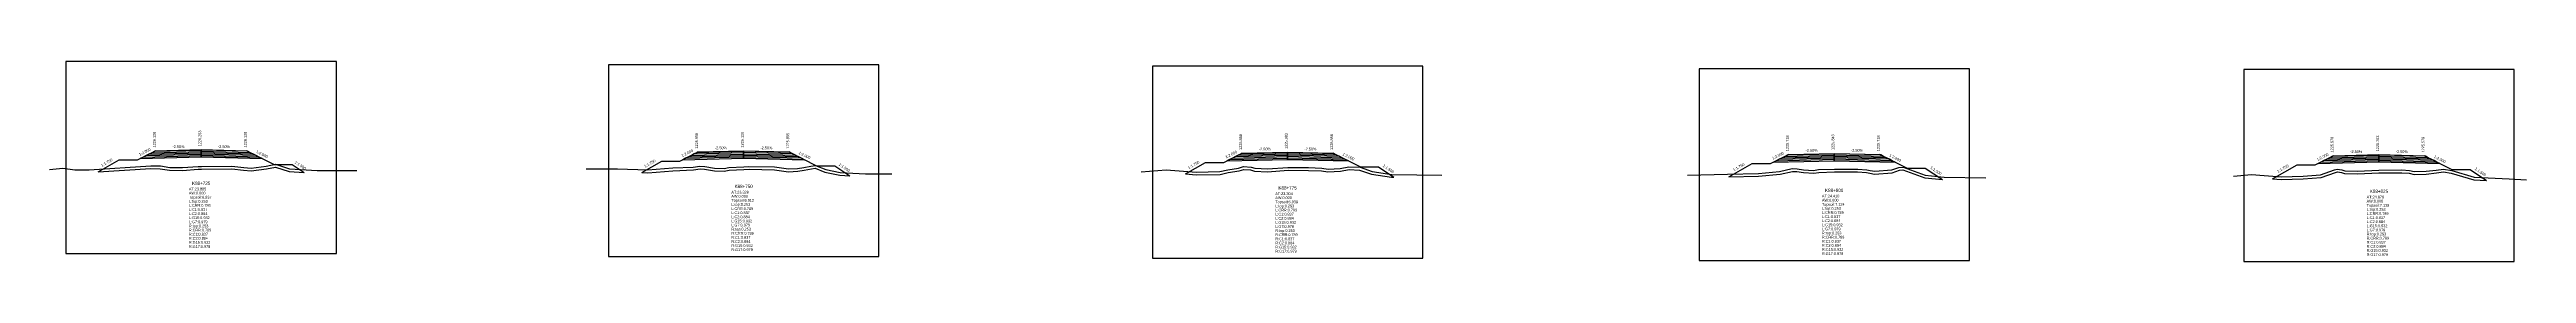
# Model space of a CAD drawing. Extents: x -7 to 78429, y 1189 to 1262.
# Drawn here: x 7650 to 7922, y 1214 to 1235.9 of the extents above; entities that cross this region are included whole.
import ezdxf
from ezdxf.enums import TextEntityAlignment as Align

# ---------------------------------------------------------------- set-up
doc = ezdxf.new("R2010")
doc.units = 0

msp = doc.modelspace()

# ---------------------------------------------------------------- linework, layer by layer
at = {"layer": 'A4_BORDER', "color": 7}
for points in [[(7651.784, 1214.893), (7681.484, 1214.893), (7681.484, 1235.893), (7651.784, 1235.893), (7651.784, 1214.893)], [(7711.361, 1214.546), (7741.061, 1214.546), (7741.061, 1235.546), (7711.361, 1235.546), (7711.361, 1214.546)], [(7771.102, 1214.383), (7800.802, 1214.383), (7800.802, 1235.383), (7771.102, 1235.383), (7771.102, 1214.383)], [(7831.139, 1214.116), (7860.839, 1214.116), (7860.839, 1235.116), (7831.139, 1235.116), (7831.139, 1214.116)], [(7890.965, 1214.012), (7920.665, 1214.012), (7920.665, 1235.012), (7890.965, 1235.012), (7890.965, 1214.012)]]:
    msp.add_lwpolyline(points, dxfattribs=at)
at = {"layer": 'CLEAR_GROUND', "color": 8}
for points in [[(7655.33, 1223.812), (7661.117, 1224.187), (7662.123, 1224.166), (7663.15, 1224.011), (7664.593, 1223.982), (7666.317, 1224.096), (7666.662, 1224.104), (7669.99, 1224.141), (7671.3, 1224.01), (7672.119, 1223.913), (7673.82, 1224.136), (7674.789, 1224.339), (7676.287, 1223.847), (7677.961, 1223.743)], [(7715.03, 1223.749), (7715.684, 1223.728), (7718.439, 1223.944), (7720.704, 1224.031), (7721.429, 1224.132), (7721.922, 1224.112), (7722.994, 1223.934), (7724.088, 1223.887), (7724.639, 1224), (7726.229, 1224.078), (7726.803, 1224.101), (7729.589, 1224.053), (7731.137, 1223.834), (7732.166, 1223.879), (7732.868, 1224.013), (7733.655, 1224.155), (7734.07, 1224.213), (7735.138, 1223.801), (7736.782, 1223.445), (7737.86, 1223.396)], [(7774.73, 1223.589), (7775.925, 1223.494), (7778.532, 1223.547), (7779.428, 1223.736), (7780.623, 1223.928), (7781.132, 1224.088), (7781.894, 1224.023), (7782.301, 1223.909), (7783.762, 1223.836), (7786.006, 1223.996), (7788.234, 1223.984), (7789.678, 1223.922), (7790.386, 1223.823), (7791.766, 1223.882), (7792.715, 1224.069), (7793.863, 1224.016), (7795.169, 1223.562), (7797.363, 1223.237), (7797.639, 1223.233)], [(7834.43, 1223.256), (7837.674, 1223.347), (7840.044, 1223.55), (7841.403, 1223.874), (7841.889, 1223.84), (7842.598, 1223.731), (7843.743, 1223.662), (7844.285, 1223.763), (7846.019, 1223.826), (7848.562, 1223.815), (7849.523, 1223.75), (7849.893, 1223.687), (7850.427, 1223.582), (7852.364, 1223.727), (7853.148, 1224.005), (7853.524, 1224.041), (7855.922, 1223.167), (7857.868, 1222.966)], [(7894.13, 1223.044), (7895.078, 1222.973), (7897.495, 1223.061), (7899.459, 1223.212), (7901.032, 1223.743), (7901.251, 1223.81), (7901.686, 1223.738), (7902.027, 1223.644), (7903.468, 1223.586), (7905.806, 1223.705), (7908.33, 1223.726), (7909.118, 1223.675), (7909.664, 1223.546), (7911.008, 1223.579), (7912.122, 1223.699), (7912.888, 1223.822), (7913.731, 1223.664), (7916.226, 1222.931), (7917.639, 1222.862)]]:
    msp.add_lwpolyline(points, dxfattribs=at)
at = {"layer": 'DESIGN_ROAD_TRIMMED', "color": 1}
for points in [[(7655.33, 1223.812), (7657.634, 1225.128), (7659.634, 1225.128), (7661.634, 1226.128), (7661.634, 1226.128), (7661.528, 1226.075), (7661.528, 1226.075), (7661.213, 1225.917), (7661.213, 1225.917), (7660.897, 1225.76), (7660.897, 1225.76), (7660.581, 1225.602), (7660.581, 1225.602), (7660.265, 1225.444), (7660.265, 1225.444), (7659.949, 1225.286), (7666.634, 1225.453), (7666.634, 1225.603), (7666.634, 1225.603), (7666.634, 1225.753), (7666.634, 1225.753), (7666.634, 1225.903), (7666.634, 1225.903), (7666.634, 1226.053), (7666.634, 1226.053), (7666.634, 1226.203), (7666.634, 1226.203), (7666.634, 1226.253), (7666.634, 1226.253), (7666.634, 1226.253), (7666.634, 1226.253), (7666.634, 1226.253), (7666.634, 1226.203), (7666.634, 1226.203), (7666.634, 1226.053), (7666.634, 1226.053), (7666.634, 1225.903), (7666.634, 1225.903), (7666.634, 1225.753), (7666.634, 1225.753), (7666.634, 1225.603), (7666.634, 1225.603), (7666.634, 1225.453), (7673.318, 1225.286), (7673.002, 1225.444), (7673.002, 1225.444), (7672.686, 1225.602), (7672.686, 1225.602), (7672.37, 1225.76), (7672.37, 1225.76), (7672.055, 1225.917), (7672.055, 1225.917), (7671.739, 1226.075), (7671.739, 1226.075), (7671.634, 1226.128), (7671.634, 1226.128), (7674.634, 1224.628), (7676.634, 1224.628), (7677.961, 1223.743)], [(7715.03, 1223.749), (7717.211, 1224.995), (7719.211, 1224.995), (7721.211, 1225.995), (7721.211, 1225.995), (7721.106, 1225.942), (7721.106, 1225.942), (7720.79, 1225.784), (7720.79, 1225.784), (7720.474, 1225.627), (7720.474, 1225.627), (7720.158, 1225.469), (7720.158, 1225.469), (7719.842, 1225.311), (7719.842, 1225.311), (7719.527, 1225.153), (7726.211, 1225.32), (7726.211, 1225.47), (7726.211, 1225.47), (7726.211, 1225.62), (7726.211, 1225.62), (7726.211, 1225.77), (7726.211, 1225.77), (7726.211, 1225.92), (7726.211, 1225.92), (7726.211, 1226.07), (7726.211, 1226.07), (7726.211, 1226.12), (7726.211, 1226.12), (7726.211, 1226.12), (7726.211, 1226.12), (7726.211, 1226.12), (7726.211, 1226.07), (7726.211, 1226.07), (7726.211, 1225.92), (7726.211, 1225.92), (7726.211, 1225.77), (7726.211, 1225.77), (7726.211, 1225.62), (7726.211, 1225.62), (7726.211, 1225.47), (7726.211, 1225.47), (7726.211, 1225.32), (7732.895, 1225.153), (7732.579, 1225.311), (7732.579, 1225.311), (7732.263, 1225.469), (7732.263, 1225.469), (7731.948, 1225.627), (7731.948, 1225.627), (7731.632, 1225.784), (7731.632, 1225.784), (7731.316, 1225.942), (7731.316, 1225.942), (7731.211, 1225.995), (7731.211, 1225.995), (7734.211, 1224.495), (7736.211, 1224.495), (7737.86, 1223.396)], [(7774.73, 1223.589), (7776.952, 1224.858), (7778.952, 1224.858), (7780.952, 1225.858), (7780.952, 1225.858), (7780.846, 1225.805), (7780.846, 1225.805), (7780.531, 1225.647), (7780.531, 1225.647), (7780.215, 1225.49), (7780.215, 1225.49), (7779.899, 1225.332), (7779.899, 1225.332), (7779.583, 1225.174), (7779.583, 1225.174), (7779.267, 1225.016), (7785.952, 1225.183), (7785.952, 1225.333), (7785.952, 1225.333), (7785.952, 1225.483), (7785.952, 1225.483), (7785.952, 1225.633), (7785.952, 1225.633), (7785.952, 1225.783), (7785.952, 1225.783), (7785.952, 1225.933), (7785.952, 1225.933), (7785.952, 1225.983), (7785.952, 1225.983), (7785.952, 1225.983), (7785.952, 1225.983), (7785.952, 1225.983), (7785.952, 1225.933), (7785.952, 1225.933), (7785.952, 1225.783), (7785.952, 1225.783), (7785.952, 1225.633), (7785.952, 1225.633), (7785.952, 1225.483), (7785.952, 1225.483), (7785.952, 1225.333), (7785.952, 1225.333), (7785.952, 1225.183), (7792.636, 1225.016), (7792.32, 1225.174), (7792.32, 1225.174), (7792.004, 1225.332), (7792.004, 1225.332), (7791.688, 1225.49), (7791.688, 1225.49), (7791.373, 1225.647), (7791.373, 1225.647), (7791.057, 1225.805), (7791.057, 1225.805), (7790.952, 1225.858), (7790.952, 1225.858), (7793.952, 1224.358), (7795.952, 1224.358), (7797.639, 1223.233)], [(7834.43, 1223.256), (7836.989, 1224.718), (7838.989, 1224.718), (7840.989, 1225.718), (7840.989, 1225.718), (7840.884, 1225.665), (7840.884, 1225.665), (7840.568, 1225.507), (7840.568, 1225.507), (7840.253, 1225.35), (7840.253, 1225.35), (7839.937, 1225.192), (7839.937, 1225.192), (7839.621, 1225.034), (7839.621, 1225.034), (7839.305, 1224.876), (7845.989, 1225.043), (7845.989, 1225.193), (7845.989, 1225.193), (7845.989, 1225.343), (7845.989, 1225.343), (7845.989, 1225.493), (7845.989, 1225.493), (7845.989, 1225.643), (7845.989, 1225.643), (7845.989, 1225.793), (7845.989, 1225.793), (7845.989, 1225.843), (7845.989, 1225.843), (7845.989, 1225.843), (7845.989, 1225.843), (7845.989, 1225.843), (7845.989, 1225.793), (7845.989, 1225.793), (7845.989, 1225.643), (7845.989, 1225.643), (7845.989, 1225.493), (7845.989, 1225.493), (7845.989, 1225.343), (7845.989, 1225.343), (7845.989, 1225.193), (7845.989, 1225.193), (7845.989, 1225.043), (7852.674, 1224.876), (7852.358, 1225.034), (7852.358, 1225.034), (7852.042, 1225.192), (7852.042, 1225.192), (7851.726, 1225.35), (7851.726, 1225.35), (7851.41, 1225.507), (7851.41, 1225.507), (7851.095, 1225.665), (7851.095, 1225.665), (7850.989, 1225.718), (7850.989, 1225.718), (7853.989, 1224.218), (7855.989, 1224.218), (7857.868, 1222.966)], [(7894.13, 1223.044), (7896.815, 1224.578), (7898.815, 1224.578), (7900.815, 1225.578), (7900.815, 1225.578), (7900.709, 1225.525), (7900.709, 1225.525), (7900.394, 1225.367), (7900.394, 1225.367), (7900.078, 1225.21), (7900.078, 1225.21), (7899.762, 1225.052), (7899.762, 1225.052), (7899.446, 1224.894), (7899.446, 1224.894), (7899.131, 1224.736), (7905.815, 1224.903), (7905.815, 1225.053), (7905.815, 1225.053), (7905.815, 1225.203), (7905.815, 1225.203), (7905.815, 1225.353), (7905.815, 1225.353), (7905.815, 1225.503), (7905.815, 1225.503), (7905.815, 1225.653), (7905.815, 1225.653), (7905.815, 1225.703), (7905.815, 1225.703), (7905.815, 1225.703), (7905.815, 1225.703), (7905.815, 1225.703), (7905.815, 1225.653), (7905.815, 1225.653), (7905.815, 1225.503), (7905.815, 1225.503), (7905.815, 1225.353), (7905.815, 1225.353), (7905.815, 1225.203), (7905.815, 1225.203), (7905.815, 1225.053), (7905.815, 1225.053), (7905.815, 1224.903), (7912.499, 1224.736), (7912.183, 1224.894), (7912.183, 1224.894), (7911.867, 1225.052), (7911.867, 1225.052), (7911.552, 1225.21), (7911.552, 1225.21), (7911.236, 1225.367), (7911.236, 1225.367), (7910.92, 1225.525), (7910.92, 1225.525), (7910.815, 1225.578), (7910.815, 1225.578), (7913.815, 1224.078), (7915.815, 1224.078), (7917.639, 1222.862)]]:
    msp.add_lwpolyline(points, dxfattribs=at)
at = {"layer": 'FINISHED_ROAD', "color": 2}
for points in [[(7657.634, 1225.128), (7659.634, 1225.128), (7661.634, 1226.128), (7661.634, 1226.128), (7666.634, 1226.253), (7671.634, 1226.128), (7671.634, 1226.128), (7674.634, 1224.628), (7676.634, 1224.628)], [(7717.211, 1224.995), (7719.211, 1224.995), (7721.211, 1225.995), (7721.211, 1225.995), (7726.211, 1226.12), (7731.211, 1225.995), (7731.211, 1225.995), (7734.211, 1224.495), (7736.211, 1224.495)], [(7776.952, 1224.858), (7778.952, 1224.858), (7780.952, 1225.858), (7780.952, 1225.858), (7785.952, 1225.983), (7790.952, 1225.858), (7790.952, 1225.858), (7793.952, 1224.358), (7795.952, 1224.358)], [(7836.989, 1224.718), (7838.989, 1224.718), (7840.989, 1225.718), (7840.989, 1225.718), (7845.989, 1225.843), (7850.989, 1225.718), (7850.989, 1225.718), (7853.989, 1224.218), (7855.989, 1224.218)], [(7896.815, 1224.578), (7898.815, 1224.578), (7900.815, 1225.578), (7900.815, 1225.578), (7905.815, 1225.703), (7910.815, 1225.578), (7910.815, 1225.578), (7913.815, 1224.078), (7915.815, 1224.078)]]:
    msp.add_lwpolyline(points, dxfattribs=at)
at = {"layer": 'LAYER_0', "color": 4}
for points in [[(7661.634, 1226.128), (7661.528, 1226.075), (7666.634, 1226.203), (7666.634, 1226.253)], [(7721.211, 1225.995), (7721.106, 1225.942), (7726.211, 1226.07), (7726.211, 1226.12)], [(7780.952, 1225.858), (7780.846, 1225.805), (7785.952, 1225.933), (7785.952, 1225.983)], [(7840.989, 1225.718), (7840.884, 1225.665), (7845.989, 1225.793), (7845.989, 1225.843)], [(7900.815, 1225.578), (7900.709, 1225.525), (7905.815, 1225.653), (7905.815, 1225.703)]]:
    msp.add_lwpolyline(points, dxfattribs=at)
at = {"layer": 'LAYER_1', "color": 4}
for points in [[(7661.528, 1226.075), (7661.213, 1225.917), (7666.634, 1226.053), (7666.634, 1226.203)], [(7721.106, 1225.942), (7720.79, 1225.784), (7726.211, 1225.92), (7726.211, 1226.07)], [(7780.846, 1225.805), (7780.531, 1225.647), (7785.952, 1225.783), (7785.952, 1225.933)], [(7840.884, 1225.665), (7840.568, 1225.507), (7845.989, 1225.643), (7845.989, 1225.793)], [(7900.709, 1225.525), (7900.394, 1225.367), (7905.815, 1225.503), (7905.815, 1225.653)]]:
    msp.add_lwpolyline(points, dxfattribs=at)
at = {"layer": 'LAYER_10', "color": 6}
for points in [[(7672.686, 1225.602), (7673.002, 1225.444), (7666.634, 1225.603), (7666.634, 1225.753)], [(7732.263, 1225.469), (7732.579, 1225.311), (7726.211, 1225.47), (7726.211, 1225.62)], [(7792.004, 1225.332), (7792.32, 1225.174), (7785.952, 1225.333), (7785.952, 1225.483)], [(7852.042, 1225.192), (7852.358, 1225.034), (7845.989, 1225.193), (7845.989, 1225.343)], [(7911.867, 1225.052), (7912.183, 1224.894), (7905.815, 1225.053), (7905.815, 1225.203)]]:
    msp.add_lwpolyline(points, dxfattribs=at)
at = {"layer": 'LAYER_11', "color": 6}
for points in [[(7673.002, 1225.444), (7673.318, 1225.286), (7666.634, 1225.453), (7666.634, 1225.603)], [(7732.579, 1225.311), (7732.895, 1225.153), (7726.211, 1225.32), (7726.211, 1225.47)], [(7792.32, 1225.174), (7792.636, 1225.016), (7785.952, 1225.183), (7785.952, 1225.333)], [(7852.358, 1225.034), (7852.674, 1224.876), (7845.989, 1225.043), (7845.989, 1225.193)], [(7912.183, 1224.894), (7912.499, 1224.736), (7905.815, 1224.903), (7905.815, 1225.053)]]:
    msp.add_lwpolyline(points, dxfattribs=at)
at = {"layer": 'LAYER_2', "color": 4}
for points in [[(7661.213, 1225.917), (7660.897, 1225.76), (7666.634, 1225.903), (7666.634, 1226.053)], [(7720.79, 1225.784), (7720.474, 1225.627), (7726.211, 1225.77), (7726.211, 1225.92)], [(7780.531, 1225.647), (7780.215, 1225.49), (7785.952, 1225.633), (7785.952, 1225.783)], [(7840.568, 1225.507), (7840.253, 1225.35), (7845.989, 1225.493), (7845.989, 1225.643)], [(7900.394, 1225.367), (7900.078, 1225.21), (7905.815, 1225.353), (7905.815, 1225.503)]]:
    msp.add_lwpolyline(points, dxfattribs=at)
at = {"layer": 'LAYER_3', "color": 4}
for points in [[(7660.897, 1225.76), (7660.581, 1225.602), (7666.634, 1225.753), (7666.634, 1225.903)], [(7720.474, 1225.627), (7720.158, 1225.469), (7726.211, 1225.62), (7726.211, 1225.77)], [(7780.215, 1225.49), (7779.899, 1225.332), (7785.952, 1225.483), (7785.952, 1225.633)], [(7840.253, 1225.35), (7839.937, 1225.192), (7845.989, 1225.343), (7845.989, 1225.493)], [(7900.078, 1225.21), (7899.762, 1225.052), (7905.815, 1225.203), (7905.815, 1225.353)]]:
    msp.add_lwpolyline(points, dxfattribs=at)
at = {"layer": 'LAYER_4', "color": 4}
for points in [[(7660.581, 1225.602), (7660.265, 1225.444), (7666.634, 1225.603), (7666.634, 1225.753)], [(7720.158, 1225.469), (7719.842, 1225.311), (7726.211, 1225.47), (7726.211, 1225.62)], [(7779.899, 1225.332), (7779.583, 1225.174), (7785.952, 1225.333), (7785.952, 1225.483)], [(7839.937, 1225.192), (7839.621, 1225.034), (7845.989, 1225.193), (7845.989, 1225.343)], [(7899.762, 1225.052), (7899.446, 1224.894), (7905.815, 1225.053), (7905.815, 1225.203)]]:
    msp.add_lwpolyline(points, dxfattribs=at)
at = {"layer": 'LAYER_5', "color": 4}
for points in [[(7660.265, 1225.444), (7659.949, 1225.286), (7666.634, 1225.453), (7666.634, 1225.603)], [(7719.842, 1225.311), (7719.527, 1225.153), (7726.211, 1225.32), (7726.211, 1225.47)], [(7779.583, 1225.174), (7779.267, 1225.016), (7785.952, 1225.183), (7785.952, 1225.333)], [(7839.621, 1225.034), (7839.305, 1224.876), (7845.989, 1225.043), (7845.989, 1225.193)], [(7899.446, 1224.894), (7899.131, 1224.736), (7905.815, 1224.903), (7905.815, 1225.053)]]:
    msp.add_lwpolyline(points, dxfattribs=at)
at = {"layer": 'LAYER_6', "color": 6}
for points in [[(7671.634, 1226.128), (7671.739, 1226.075), (7666.634, 1226.203), (7666.634, 1226.253)], [(7731.211, 1225.995), (7731.316, 1225.942), (7726.211, 1226.07), (7726.211, 1226.12)], [(7790.952, 1225.858), (7791.057, 1225.805), (7785.952, 1225.933), (7785.952, 1225.983)], [(7850.989, 1225.718), (7851.095, 1225.665), (7845.989, 1225.793), (7845.989, 1225.843)], [(7910.815, 1225.578), (7910.92, 1225.525), (7905.815, 1225.653), (7905.815, 1225.703)]]:
    msp.add_lwpolyline(points, dxfattribs=at)
at = {"layer": 'LAYER_7', "color": 6}
for points in [[(7671.739, 1226.075), (7672.055, 1225.917), (7666.634, 1226.053), (7666.634, 1226.203)], [(7731.316, 1225.942), (7731.632, 1225.784), (7726.211, 1225.92), (7726.211, 1226.07)], [(7791.057, 1225.805), (7791.373, 1225.647), (7785.952, 1225.783), (7785.952, 1225.933)], [(7851.095, 1225.665), (7851.41, 1225.507), (7845.989, 1225.643), (7845.989, 1225.793)], [(7910.92, 1225.525), (7911.236, 1225.367), (7905.815, 1225.503), (7905.815, 1225.653)]]:
    msp.add_lwpolyline(points, dxfattribs=at)
at = {"layer": 'LAYER_8', "color": 6}
for points in [[(7672.055, 1225.917), (7672.37, 1225.76), (7666.634, 1225.903), (7666.634, 1226.053)], [(7731.632, 1225.784), (7731.948, 1225.627), (7726.211, 1225.77), (7726.211, 1225.92)], [(7791.373, 1225.647), (7791.688, 1225.49), (7785.952, 1225.633), (7785.952, 1225.783)], [(7851.41, 1225.507), (7851.726, 1225.35), (7845.989, 1225.493), (7845.989, 1225.643)], [(7911.236, 1225.367), (7911.552, 1225.21), (7905.815, 1225.353), (7905.815, 1225.503)]]:
    msp.add_lwpolyline(points, dxfattribs=at)
at = {"layer": 'LAYER_9', "color": 6}
for points in [[(7672.37, 1225.76), (7672.686, 1225.602), (7666.634, 1225.753), (7666.634, 1225.903)], [(7731.948, 1225.627), (7732.263, 1225.469), (7726.211, 1225.62), (7726.211, 1225.77)], [(7791.688, 1225.49), (7792.004, 1225.332), (7785.952, 1225.483), (7785.952, 1225.633)], [(7851.726, 1225.35), (7852.042, 1225.192), (7845.989, 1225.343), (7845.989, 1225.493)], [(7911.552, 1225.21), (7911.867, 1225.052), (7905.815, 1225.203), (7905.815, 1225.353)]]:
    msp.add_lwpolyline(points, dxfattribs=at)
at = {"layer": 'NATURAL_GROUND', "color": 3}
for points in [[(7649.98, 1224.06), (7651.454, 1224.237), (7652.753, 1224.03), (7654.338, 1224.048), (7661.111, 1224.487), (7662.149, 1224.466), (7663.176, 1224.311), (7664.587, 1224.282), (7666.304, 1224.396), (7666.657, 1224.404), (7670.004, 1224.441), (7671.333, 1224.308), (7672.118, 1224.215), (7673.77, 1224.432), (7674.807, 1224.649), (7676.344, 1224.144), (7679.376, 1223.956), (7682.144, 1223.984), (7683.727, 1223.952)], [(7708.925, 1224.149), (7712.347, 1224.136), (7715.677, 1224.028), (7718.422, 1224.244), (7720.678, 1224.33), (7721.414, 1224.433), (7721.953, 1224.411), (7723.025, 1224.233), (7724.064, 1224.188), (7724.601, 1224.299), (7726.216, 1224.378), (7726.8, 1224.401), (7729.613, 1224.353), (7731.152, 1224.135), (7732.131, 1224.178), (7732.814, 1224.308), (7733.608, 1224.451), (7734.105, 1224.521), (7735.224, 1224.089), (7736.821, 1223.744), (7739.59, 1223.616), (7742.492, 1223.61)], [(7769.875, 1223.82), (7772.632, 1224.056), (7775.934, 1223.794), (7778.498, 1223.846), (7779.374, 1224.031), (7780.554, 1224.221), (7781.099, 1224.392), (7781.948, 1224.32), (7782.35, 1224.207), (7783.759, 1224.137), (7785.997, 1224.296), (7788.242, 1224.284), (7789.706, 1224.221), (7790.401, 1224.124), (7791.731, 1224.181), (7792.693, 1224.37), (7793.921, 1224.314), (7795.241, 1223.855), (7797.388, 1223.537), (7802.885, 1223.455)], [(7829.876, 1223.44), (7834.266, 1223.551), (7837.657, 1223.647), (7839.996, 1223.847), (7841.378, 1224.177), (7841.922, 1224.138), (7842.629, 1224.03), (7843.724, 1223.964), (7844.252, 1224.062), (7846.014, 1224.126), (7848.572, 1224.115), (7849.558, 1224.048), (7849.947, 1223.982), (7850.445, 1223.884), (7852.301, 1224.023), (7853.082, 1224.3), (7853.563, 1224.346), (7855.989, 1223.462), (7858.054, 1223.248), (7862.65, 1223.163)], [(7889.845, 1223.346), (7891.799, 1223.52), (7895.084, 1223.273), (7897.478, 1223.361), (7899.399, 1223.508), (7900.94, 1224.028), (7901.231, 1224.118), (7901.751, 1224.031), (7902.074, 1223.942), (7903.467, 1223.886), (7905.797, 1224.005), (7908.339, 1224.026), (7909.163, 1223.973), (7909.696, 1223.847), (7910.989, 1223.879), (7912.082, 1223.996), (7912.892, 1224.126), (7913.801, 1223.956), (7916.277, 1223.229), (7920.116, 1223.04), (7922.015, 1222.962)]]:
    msp.add_lwpolyline(points, dxfattribs=at)
at = {"layer": 'STRUCTURE_LEFT', "color": 4}
for points in [[(7661.634, 1226.128), (7661.528, 1226.075), (7661.528, 1226.075), (7661.213, 1225.917), (7661.213, 1225.917), (7660.897, 1225.76), (7660.897, 1225.76), (7660.581, 1225.602), (7660.581, 1225.602), (7660.265, 1225.444), (7660.265, 1225.444), (7659.949, 1225.286), (7666.634, 1225.453), (7666.634, 1225.603), (7666.634, 1225.603), (7666.634, 1225.753), (7666.634, 1225.753), (7666.634, 1225.903), (7666.634, 1225.903), (7666.634, 1226.053), (7666.634, 1226.053), (7666.634, 1226.203), (7666.634, 1226.203), (7666.634, 1226.253), (7666.634, 1226.253)], [(7721.211, 1225.995), (7721.106, 1225.942), (7721.106, 1225.942), (7720.79, 1225.784), (7720.79, 1225.784), (7720.474, 1225.627), (7720.474, 1225.627), (7720.158, 1225.469), (7720.158, 1225.469), (7719.842, 1225.311), (7719.842, 1225.311), (7719.527, 1225.153), (7726.211, 1225.32), (7726.211, 1225.47), (7726.211, 1225.47), (7726.211, 1225.62), (7726.211, 1225.62), (7726.211, 1225.77), (7726.211, 1225.77), (7726.211, 1225.92), (7726.211, 1225.92), (7726.211, 1226.07), (7726.211, 1226.07), (7726.211, 1226.12), (7726.211, 1226.12)], [(7780.952, 1225.858), (7780.846, 1225.805), (7780.846, 1225.805), (7780.531, 1225.647), (7780.531, 1225.647), (7780.215, 1225.49), (7780.215, 1225.49), (7779.899, 1225.332), (7779.899, 1225.332), (7779.583, 1225.174), (7779.583, 1225.174), (7779.267, 1225.016), (7785.952, 1225.183), (7785.952, 1225.333), (7785.952, 1225.333), (7785.952, 1225.483), (7785.952, 1225.483), (7785.952, 1225.633), (7785.952, 1225.633), (7785.952, 1225.783), (7785.952, 1225.783), (7785.952, 1225.933), (7785.952, 1225.933), (7785.952, 1225.983), (7785.952, 1225.983)], [(7840.989, 1225.718), (7840.884, 1225.665), (7840.884, 1225.665), (7840.568, 1225.507), (7840.568, 1225.507), (7840.253, 1225.35), (7840.253, 1225.35), (7839.937, 1225.192), (7839.937, 1225.192), (7839.621, 1225.034), (7839.621, 1225.034), (7839.305, 1224.876), (7845.989, 1225.043), (7845.989, 1225.193), (7845.989, 1225.193), (7845.989, 1225.343), (7845.989, 1225.343), (7845.989, 1225.493), (7845.989, 1225.493), (7845.989, 1225.643), (7845.989, 1225.643), (7845.989, 1225.793), (7845.989, 1225.793), (7845.989, 1225.843), (7845.989, 1225.843)], [(7900.815, 1225.578), (7900.709, 1225.525), (7900.709, 1225.525), (7900.394, 1225.367), (7900.394, 1225.367), (7900.078, 1225.21), (7900.078, 1225.21), (7899.762, 1225.052), (7899.762, 1225.052), (7899.446, 1224.894), (7899.446, 1224.894), (7899.131, 1224.736), (7905.815, 1224.903), (7905.815, 1225.053), (7905.815, 1225.053), (7905.815, 1225.203), (7905.815, 1225.203), (7905.815, 1225.353), (7905.815, 1225.353), (7905.815, 1225.503), (7905.815, 1225.503), (7905.815, 1225.653), (7905.815, 1225.653), (7905.815, 1225.703), (7905.815, 1225.703)]]:
    msp.add_lwpolyline(points, dxfattribs=at)
at = {"layer": 'STRUCTURE_RIGHT', "color": 6}
for points in [[(7666.634, 1226.253), (7666.634, 1226.253), (7666.634, 1226.203), (7666.634, 1226.203), (7666.634, 1226.053), (7666.634, 1226.053), (7666.634, 1225.903), (7666.634, 1225.903), (7666.634, 1225.753), (7666.634, 1225.753), (7666.634, 1225.603), (7666.634, 1225.603), (7666.634, 1225.453), (7673.318, 1225.286), (7673.002, 1225.444), (7673.002, 1225.444), (7672.686, 1225.602), (7672.686, 1225.602), (7672.37, 1225.76), (7672.37, 1225.76), (7672.055, 1225.917), (7672.055, 1225.917), (7671.739, 1226.075), (7671.739, 1226.075), (7671.634, 1226.128)], [(7726.211, 1226.12), (7726.211, 1226.12), (7726.211, 1226.07), (7726.211, 1226.07), (7726.211, 1225.92), (7726.211, 1225.92), (7726.211, 1225.77), (7726.211, 1225.77), (7726.211, 1225.62), (7726.211, 1225.62), (7726.211, 1225.47), (7726.211, 1225.47), (7726.211, 1225.32), (7732.895, 1225.153), (7732.579, 1225.311), (7732.579, 1225.311), (7732.263, 1225.469), (7732.263, 1225.469), (7731.948, 1225.627), (7731.948, 1225.627), (7731.632, 1225.784), (7731.632, 1225.784), (7731.316, 1225.942), (7731.316, 1225.942), (7731.211, 1225.995)], [(7785.952, 1225.983), (7785.952, 1225.983), (7785.952, 1225.933), (7785.952, 1225.933), (7785.952, 1225.783), (7785.952, 1225.783), (7785.952, 1225.633), (7785.952, 1225.633), (7785.952, 1225.483), (7785.952, 1225.483), (7785.952, 1225.333), (7785.952, 1225.333), (7785.952, 1225.183), (7792.636, 1225.016), (7792.32, 1225.174), (7792.32, 1225.174), (7792.004, 1225.332), (7792.004, 1225.332), (7791.688, 1225.49), (7791.688, 1225.49), (7791.373, 1225.647), (7791.373, 1225.647), (7791.057, 1225.805), (7791.057, 1225.805), (7790.952, 1225.858)], [(7845.989, 1225.843), (7845.989, 1225.843), (7845.989, 1225.793), (7845.989, 1225.793), (7845.989, 1225.643), (7845.989, 1225.643), (7845.989, 1225.493), (7845.989, 1225.493), (7845.989, 1225.343), (7845.989, 1225.343), (7845.989, 1225.193), (7845.989, 1225.193), (7845.989, 1225.043), (7852.674, 1224.876), (7852.358, 1225.034), (7852.358, 1225.034), (7852.042, 1225.192), (7852.042, 1225.192), (7851.726, 1225.35), (7851.726, 1225.35), (7851.41, 1225.507), (7851.41, 1225.507), (7851.095, 1225.665), (7851.095, 1225.665), (7850.989, 1225.718)], [(7905.815, 1225.703), (7905.815, 1225.703), (7905.815, 1225.653), (7905.815, 1225.653), (7905.815, 1225.503), (7905.815, 1225.503), (7905.815, 1225.353), (7905.815, 1225.353), (7905.815, 1225.203), (7905.815, 1225.203), (7905.815, 1225.053), (7905.815, 1225.053), (7905.815, 1224.903), (7912.499, 1224.736), (7912.183, 1224.894), (7912.183, 1224.894), (7911.867, 1225.052), (7911.867, 1225.052), (7911.552, 1225.21), (7911.552, 1225.21), (7911.236, 1225.367), (7911.236, 1225.367), (7910.92, 1225.525), (7910.92, 1225.525), (7910.815, 1225.578)]]:
    msp.add_lwpolyline(points, dxfattribs=at)

# ---------------------------------------------------------------- texts
at = {"layer": 'INFO_TEXT'}
for s, p in [('AT:23.885', (7665.284, 1221.793)), ('AW:0.000', (7665.284, 1221.343)), ('AT:23.328', (7724.861, 1221.446)), ('AT:23.304', (7784.602, 1221.283)), ('Topsoil:6.837', (7665.284, 1220.893)), ('L:top:0.253', (7665.284, 1220.443)), ('L:CRR:0.789', (7665.284, 1219.993)), ('L:C1:0.837', (7665.284, 1219.543)), ('L:C2:0.884', (7665.284, 1219.093)), ('L:G15:0.932', (7665.284, 1218.643)), ('AW:0.000', (7724.861, 1220.996)), ('Topsoil:6.912', (7724.861, 1220.546)), ('L:top:0.253', (7724.861, 1220.096)), ('L:CRR:0.789', (7724.861, 1219.646)), ('L:C1:0.837', (7724.861, 1219.196)), ('L:C2:0.884', (7724.861, 1218.746)), ('AW:0.000', (7784.602, 1220.833)), ('Topsoil:6.939', (7784.602, 1220.383)), ('L:top:0.253', (7784.602, 1219.933)), ('L:CRR:0.789', (7784.602, 1219.483)), ('L:C1:0.837', (7784.602, 1219.033)), ('L:C2:0.884', (7784.602, 1218.583)), ('AT:24.410', (7844.639, 1221.016)), ('AW:0.000', (7844.639, 1220.566)), ('Topsoil:7.124', (7844.639, 1220.116)), ('L:top:0.253', (7844.639, 1219.666)), ('L:CRR:0.789', (7844.639, 1219.216)), ('L:C1:0.837', (7844.639, 1218.766)), ('AT:24.876', (7904.465, 1220.912)), ('AW:0.000', (7904.465, 1220.462)), ('Topsoil:7.139', (7904.465, 1220.012)), ('L:top:0.253', (7904.465, 1219.562)), ('L:CRR:0.789', (7904.465, 1219.112)), ('L:C1:0.837', (7904.465, 1218.662)), ('L:G7:0.979', (7665.284, 1218.193)), ('R:top:0.253', (7665.284, 1217.743)), ('R:CRR:0.789', (7665.284, 1217.293)), ('R:C1:0.837', (7665.284, 1216.843)), ('R:C2:0.884', (7665.284, 1216.393)), ('R:G15:0.932', (7665.284, 1215.943)), ('L:G15:0.932', (7724.861, 1218.296)), ('L:G7:0.979', (7724.861, 1217.846)), ('R:top:0.253', (7724.861, 1217.396)), ('R:CRR:0.789', (7724.861, 1216.946)), ('R:C1:0.837', (7724.861, 1216.496)), ('R:C2:0.884', (7724.861, 1216.046)), ('L:G15:0.932', (7784.602, 1218.133)), ('L:G7:0.979', (7784.602, 1217.683)), ('R:top:0.253', (7784.602, 1217.233)), ('R:CRR:0.789', (7784.602, 1216.783)), ('R:C1:0.837', (7784.602, 1216.333)), ('R:C2:0.884', (7784.602, 1215.883)), ('L:C2:0.884', (7844.639, 1218.316)), ('L:G15:0.932', (7844.639, 1217.866)), ('L:G7:0.979', (7844.639, 1217.416)), ('R:top:0.253', (7844.639, 1216.966)), ('R:CRR:0.789', (7844.639, 1216.516)), ('R:C1:0.837', (7844.639, 1216.066)), ('L:C2:0.884', (7904.465, 1218.212)), ('L:G15:0.932', (7904.465, 1217.762)), ('L:G7:0.979', (7904.465, 1217.312)), ('R:top:0.253', (7904.465, 1216.862)), ('R:CRR:0.789', (7904.465, 1216.412)), ('R:C1:0.837', (7904.465, 1215.962)), ('R:G17:0.979', (7665.284, 1215.493)), ('R:G15:0.932', (7724.861, 1215.596)), ('R:G17:0.979', (7724.861, 1215.146)), ('R:G15:0.932', (7784.602, 1215.433)), ('R:G17:0.979', (7784.602, 1214.983)), ('R:C2:0.884', (7844.639, 1215.616)), ('R:G15:0.932', (7844.639, 1215.166)), ('R:G17:0.979', (7844.639, 1214.716)), ('R:C2:0.884', (7904.465, 1215.512)), ('R:G15:0.932', (7904.465, 1215.062)), ('R:G17:0.979', (7904.465, 1214.612))]:
    msp.add_text(s, height=0.3, dxfattribs=at).set_placement(p)
at = {"layer": 'LEFT_TEXT_H'}
for s, p in [('1226.128', (7661.634, 1226.488)), ('1225.995', (7721.211, 1226.355)), ('1225.858', (7780.952, 1226.218)), ('1225.718', (7840.989, 1226.078)), ('1225.578', (7900.815, 1225.938))]:
    msp.add_text(s, height=0.3, rotation=90, dxfattribs=at).set_placement(p)
at = {"layer": 'POINT_TEXT_H'}
for s, p in [('1226.253', (7666.634, 1226.613)), ('1226.120', (7726.211, 1226.48)), ('1225.983', (7785.952, 1226.343)), ('1225.843', (7845.989, 1226.203)), ('1225.703', (7905.815, 1226.063))]:
    msp.add_text(s, height=0.3, rotation=90, dxfattribs=at).set_placement(p)
at = {"layer": 'RIGHT_TEXT_H'}
for s, p in [('1226.128', (7671.634, 1226.488)), ('1225.995', (7731.211, 1226.355)), ('1225.858', (7790.952, 1226.218)), ('1225.718', (7850.989, 1226.078)), ('1225.578', (7910.815, 1225.938))]:
    msp.add_text(s, height=0.3, rotation=90, dxfattribs=at).set_placement(p)
at = {"layer": 'SLOPE_left'}
for s, rotation, p in [('1:1.750', 29.745, (7656.392, 1224.626)), ('1:2.000', 26.565, (7660.553, 1225.789)), ('1:1.750', 29.745, (7716.031, 1224.528)), ('1:2.000', 26.565, (7720.13, 1225.656)), ('1:1.750', 29.745, (7775.751, 1224.38)), ('1:2.000', 26.565, (7779.871, 1225.519)), ('1:1.750', 29.745, (7835.62, 1224.143)), ('1:2.000', 26.565, (7839.909, 1225.379)), ('1:1.750', 29.745, (7895.383, 1223.967)), ('1:2.000', 26.565, (7899.734, 1225.239))]:
    msp.add_text(s, height=0.3, rotation=rotation, dxfattribs=at).set_placement(p, align=Align.BOTTOM_CENTER)
at = {"layer": 'SLOPE_right'}
for s, rotation, p in [('1:2.000', -26.565, (7673.214, 1225.539)), ('1:1.500', -33.69, (7677.397, 1224.335)), ('1:2.000', -26.565, (7732.791, 1225.406)), ('1:1.500', -33.69, (7737.135, 1224.095)), ('1:2.000', -26.565, (7792.532, 1225.269)), ('1:1.500', -33.69, (7796.895, 1223.945)), ('1:2.000', -26.565, (7852.57, 1225.129)), ('1:1.500', -33.69, (7857.028, 1223.742)), ('1:2.000', -26.565, (7912.395, 1224.989)), ('1:1.500', -33.69, (7916.827, 1223.62))]:
    msp.add_text(s, height=0.3, rotation=rotation, dxfattribs=at).set_placement(p, align=Align.BOTTOM_CENTER)
at = {"layer": 'SLOPE_TEXT'}
for p in [(7664.134, 1226.43), (7669.134, 1226.43), (7723.711, 1226.297), (7728.711, 1226.297), (7783.452, 1226.16), (7788.452, 1226.16), (7843.489, 1226.021), (7848.489, 1226.021), (7903.315, 1225.88), (7908.315, 1225.88)]:
    msp.add_text('-2.50%', height=0.3, dxfattribs=at).set_placement(p, align=Align.CENTER)
at = {"layer": 'STATION_TITLE'}
for s, p in [('K88+725', (7666.634, 1222.393)), ('K88+750', (7726.211, 1222.046)), ('K88+775', (7785.952, 1221.883)), ('K88+800', (7845.989, 1221.616)), ('K88+825', (7905.815, 1221.512))]:
    msp.add_text(s, height=0.36, dxfattribs=at).set_placement(p, align=Align.CENTER)

doc.saveas('drawing.dxf')
